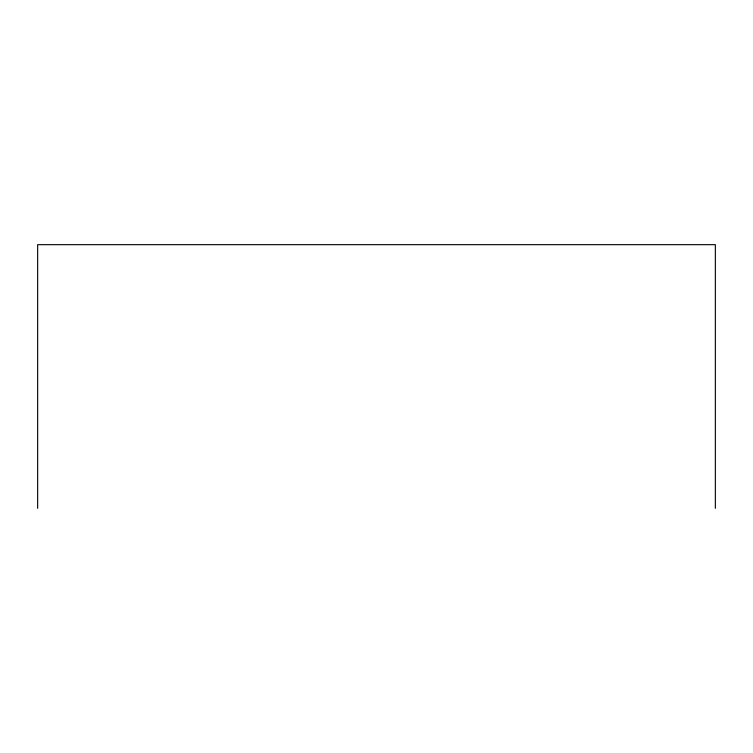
<?xml version="1.0" encoding="UTF-8"?>
<svg xmlns="http://www.w3.org/2000/svg" width="753" height="753" viewBox="0 0 753 753"><rect width="100%" height="100%" fill="white"/><g stroke="black" fill="none" stroke-linecap="round" stroke-linejoin="round"><path stroke-width="1.13" d="M715.35 508.331L715.35 244.669L37.65 244.669L37.65 508.331"/></g></svg>
